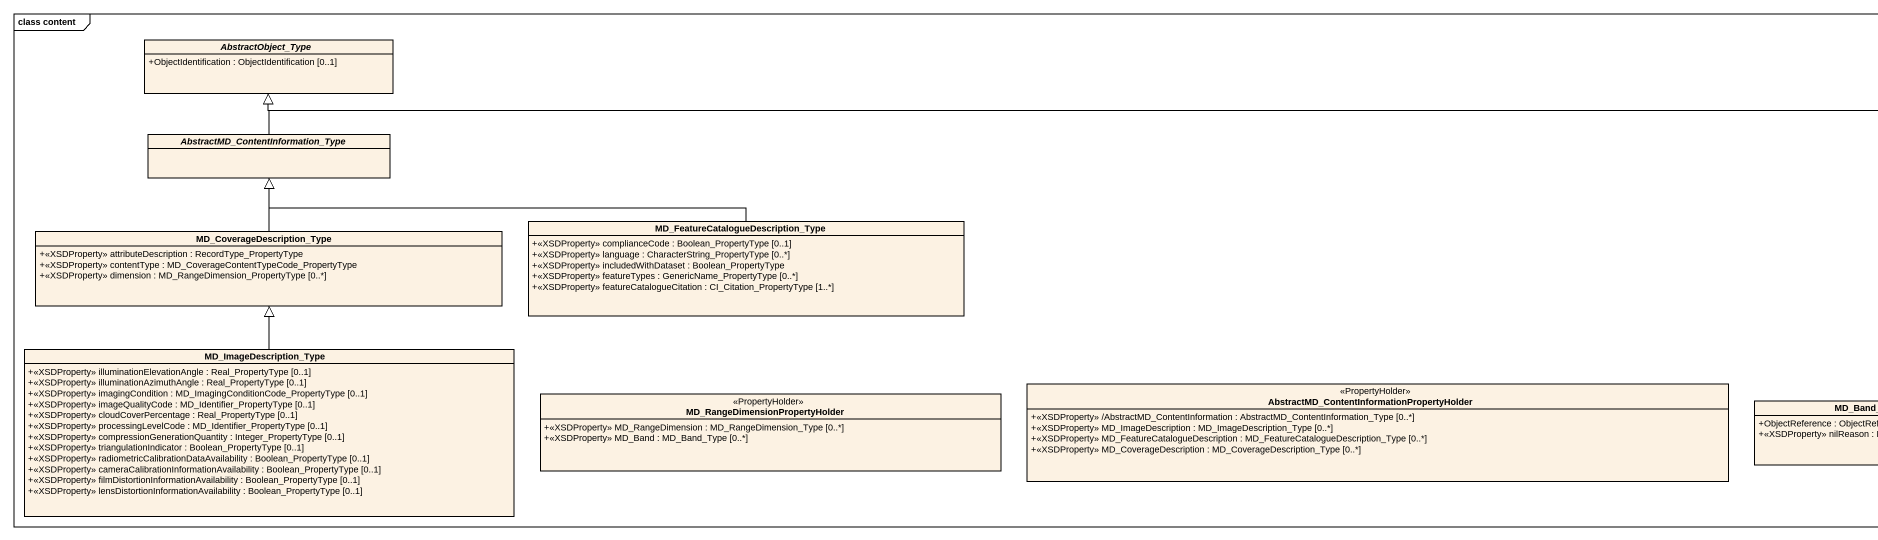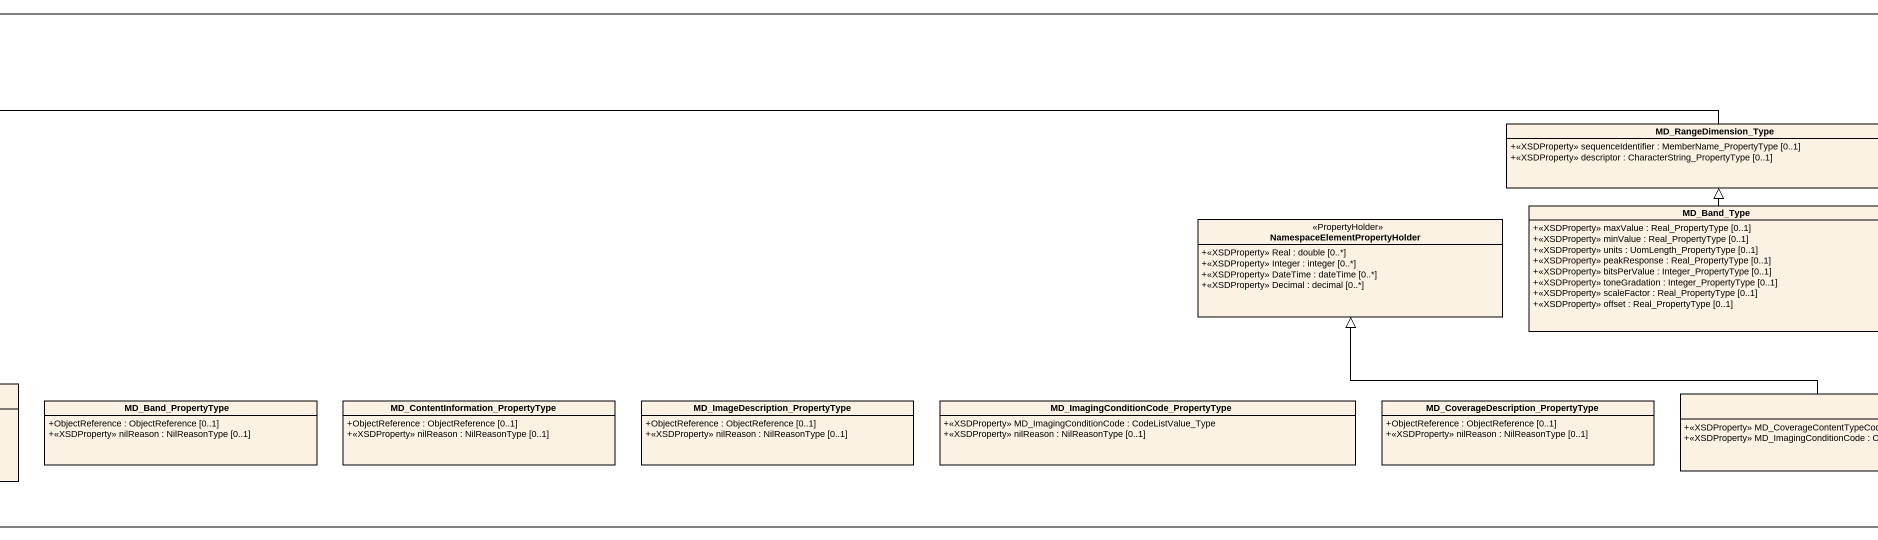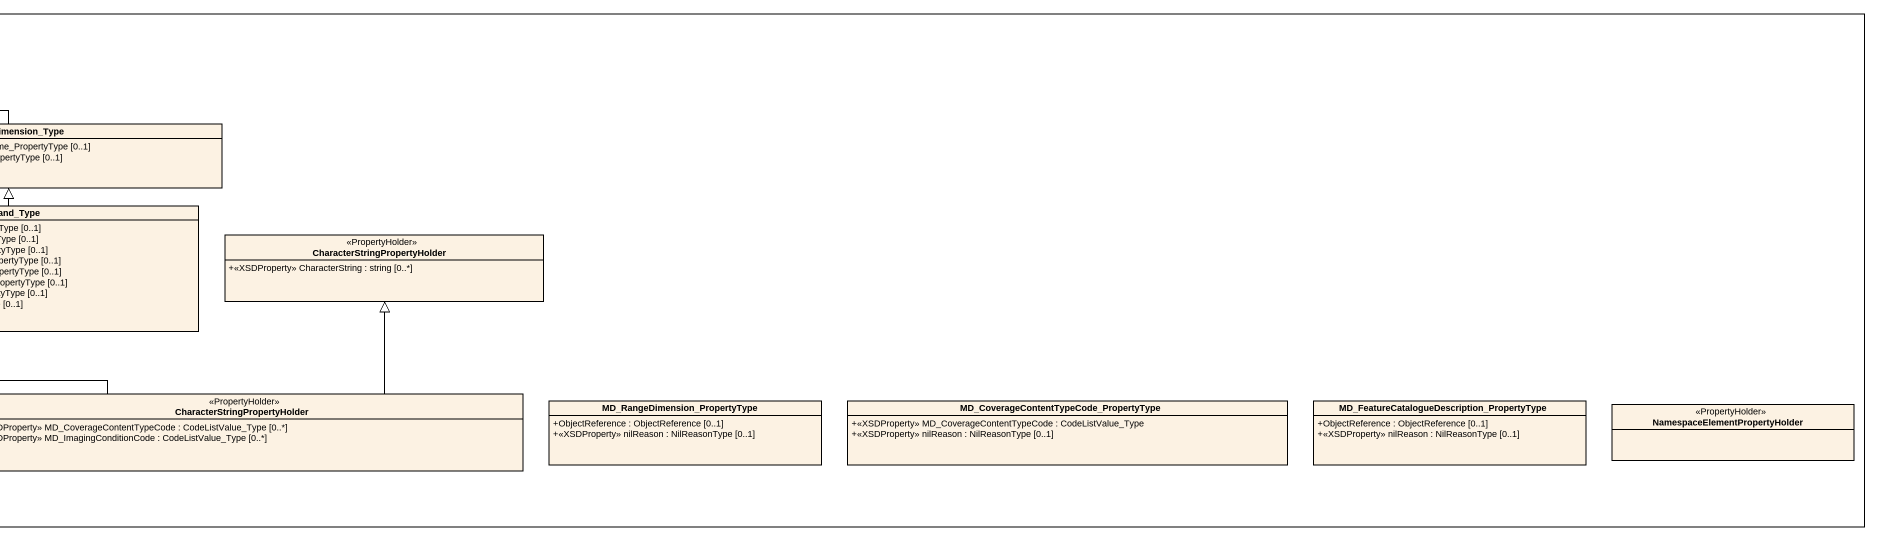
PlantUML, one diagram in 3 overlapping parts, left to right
@startuml
mainframe class content
hide circle
hide empty members
skinparam classAttributeIconSize 0
abstract class AbstractObject_Type {
  +ObjectIdentification : ObjectIdentification [0..1]
}
class MD_RangeDimension_Type {
  +<<XSDProperty>> sequenceIdentifier : MemberName_PropertyType [0..1]
  +<<XSDProperty>> descriptor : CharacterString_PropertyType [0..1]
}
abstract class "AbstractMD_ContentInformation_Type" as AbstractMD
class MD_Band_Type {
  +<<XSDProperty>> maxValue : Real_PropertyType [0..1]
  +<<XSDProperty>> minValue : Real_PropertyType [0..1]
  +<<XSDProperty>> units : UomLength_PropertyType [0..1]
  +<<XSDProperty>> peakResponse : Real_PropertyType [0..1]
  +<<XSDProperty>> bitsPerValue : Integer_PropertyType [0..1]
  +<<XSDProperty>> toneGradation : Integer_PropertyType [0..1]
  +<<XSDProperty>> scaleFactor : Real_PropertyType [0..1]
  +<<XSDProperty>> offset : Real_PropertyType [0..1]
}
class MD_CoverageDescription_Type {
  +<<XSDProperty>> attributeDescription : RecordType_PropertyType
  +<<XSDProperty>> contentType : MD_CoverageContentTypeCode_PropertyType
  +<<XSDProperty>> dimension : MD_RangeDimension_PropertyType [0..*]
}
class "MD_FeatureCatalogueDescription_Type" as MD_FeatureCatalogueDescripti {
  +<<XSDProperty>> complianceCode : Boolean_PropertyType [0..1]
  +<<XSDProperty>> language : CharacterString_PropertyType [0..*]
  +<<XSDProperty>> includedWithDataset : Boolean_PropertyType
  +<<XSDProperty>> featureTypes : GenericName_PropertyType [0..*]
  +<<XSDProperty>> featureCatalogueCitation : CI_Citation_PropertyType [1..*]
}
class "NamespaceElementPropertyHolder" as NamespaceElementPropertyHold <<PropertyHolder>> {
  +<<XSDProperty>> Real : double [0..*]
  +<<XSDProperty>> Integer : integer [0..*]
  +<<XSDProperty>> DateTime : dateTime [0..*]
  +<<XSDProperty>> Decimal : decimal [0..*]
}
class "CharacterStringPropertyHolder" as CharacterStringPropertyHolde <<PropertyHolder>> {
  +<<XSDProperty>> CharacterString : string [0..*]
}
class MD_ImageDescription_Type {
  +<<XSDProperty>> illuminationElevationAngle : Real_PropertyType [0..1]
  +<<XSDProperty>> illuminationAzimuthAngle : Real_PropertyType [0..1]
  +<<XSDProperty>> imagingCondition : MD_ImagingConditionCode_PropertyType [0..1]
  +<<XSDProperty>> imageQualityCode : MD_Identifier_PropertyType [0..1]
  +<<XSDProperty>> cloudCoverPercentage : Real_PropertyType [0..1]
  +<<XSDProperty>> processingLevelCode : MD_Identifier_PropertyType [0..1]
  +<<XSDProperty>> compressionGenerationQuantity : Integer_PropertyType [0..1]
  +<<XSDProperty>> triangulationIndicator : Boolean_PropertyType [0..1]
  +<<XSDProperty>> radiometricCalibrationDataAvailability : Boolean_PropertyType [0..1]
  +<<XSDProperty>> cameraCalibrationInformationAvailability : Boolean_PropertyType [0..1]
  +<<XSDProperty>> filmDistortionInformationAvailability : Boolean_PropertyType [0..1]
  +<<XSDProperty>> lensDistortionInformationAvailability : Boolean_PropertyType [0..1]
}
class "MD_RangeDimensionPropertyHolder" as MD_RangeDimensionPropertyHol <<PropertyHolder>> {
  +<<XSDProperty>> MD_RangeDimension : MD_RangeDimension_Type [0..*]
  +<<XSDProperty>> MD_Band : MD_Band_Type [0..*]
}
class "AbstractMD_ContentInformationPropertyHolder" as AbstractMD_2 <<PropertyHolder>> {
  +<<XSDProperty>> /AbstractMD_ContentInformation : AbstractMD_ContentInformation_Type [0..*]
  +<<XSDProperty>> MD_ImageDescription : MD_ImageDescription_Type [0..*]
  +<<XSDProperty>> MD_FeatureCatalogueDescription : MD_FeatureCatalogueDescription_Type [0..*]
  +<<XSDProperty>> MD_CoverageDescription : MD_CoverageDescription_Type [0..*]
}
class MD_Band_PropertyType {
  +ObjectReference : ObjectReference [0..1]
  +<<XSDProperty>> nilReason : NilReasonType [0..1]
}
class "MD_ContentInformation_PropertyType" as MD_ContentInformation {
  +ObjectReference : ObjectReference [0..1]
  +<<XSDProperty>> nilReason : NilReasonType [0..1]
}
class "MD_ImageDescription_PropertyType" as MD_ImageDescription {
  +ObjectReference : ObjectReference [0..1]
  +<<XSDProperty>> nilReason : NilReasonType [0..1]
}
class "MD_ImagingConditionCode_PropertyType" as MD_ImagingConditionCode {
  +<<XSDProperty>> MD_ImagingConditionCode : CodeListValue_Type
  +<<XSDProperty>> nilReason : NilReasonType [0..1]
}
class "MD_CoverageDescription_PropertyType" as MD_CoverageDescription {
  +ObjectReference : ObjectReference [0..1]
  +<<XSDProperty>> nilReason : NilReasonType [0..1]
}
class "CharacterStringPropertyHolder" as CharacterStringPropertyHolde_2 <<PropertyHolder>> {
  +<<XSDProperty>> MD_CoverageContentTypeCode : CodeListValue_Type [0..*]
  +<<XSDProperty>> MD_ImagingConditionCode : CodeListValue_Type [0..*]
}
class "MD_RangeDimension_PropertyType" as MD_RangeDimension {
  +ObjectReference : ObjectReference [0..1]
  +<<XSDProperty>> nilReason : NilReasonType [0..1]
}
class "MD_CoverageContentTypeCode_PropertyType" as MD_CoverageContentTypeCode {
  +<<XSDProperty>> MD_CoverageContentTypeCode : CodeListValue_Type
  +<<XSDProperty>> nilReason : NilReasonType [0..1]
}
class "MD_FeatureCatalogueDescription_PropertyType" as MD_FeatureCatalogueDescripti_2 {
  +ObjectReference : ObjectReference [0..1]
  +<<XSDProperty>> nilReason : NilReasonType [0..1]
}
class "NamespaceElementPropertyHolder" as NamespaceElementPropertyHold_2 <<PropertyHolder>>
MD_RangeDimension_Type -left-|> AbstractObject_Type
AbstractMD -up-|> AbstractObject_Type
MD_Band_Type -up-|> MD_RangeDimension_Type
MD_CoverageDescription_Type -up-|> AbstractMD
MD_FeatureCatalogueDescripti -left-|> AbstractMD
MD_ImageDescription_Type -up-|> MD_CoverageDescription_Type
CharacterStringPropertyHolde_2 -left-|> NamespaceElementPropertyHold
CharacterStringPropertyHolde_2 -up-|> CharacterStringPropertyHolde
@enduml
